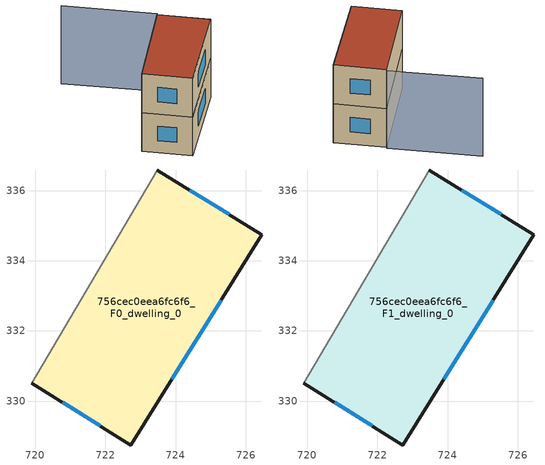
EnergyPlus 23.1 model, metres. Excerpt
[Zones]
756cec0eea6fc6f6_F0_dwelling_0
 floor ground (EU_floor_Construction): 726.45,334.75 722.73,328.75 719.9,330.51 723.47,336.58 z0
 wall outside (EU_wall_Construction): 719.9,330.51 722.73,328.75 726.45,334.75 723.47,336.58 z0:3
 wall adiabatic (EU_wall_Construction): 723.47,336.58 719.9,330.51 z0:3
 window (EU_Window_Construction): 720.78,329.96 721.85,329.3 / 725.52,335.32 724.4,336.01 / 723.89,330.62 725.29,332.88 z0.93:2.07
756cec0eea6fc6f6_F1_dwelling_0
 floor to 756cec0eea6fc6f6_F0_dwelling_0 (EU_floor_Construction): 726.45,334.75 722.73,328.75 719.9,330.51 723.47,336.58 z3
 wall outside (EU_wall_Construction): 719.9,330.51 722.73,328.75 726.45,334.75 723.47,336.58 z3:6
 wall adiabatic (EU_wall_Construction): 723.47,336.58 719.9,330.51 z3:6
 window (EU_Window_Construction): 720.78,329.96 721.85,329.3 / 725.52,335.32 724.4,336.01 / 723.89,330.62 725.29,332.88 z3.93:5.07
 roof outside (EU_roof_Construction): 722.73,328.75 726.45,334.75 723.47,336.58 719.9,330.51 z6
shading: 718.12,339.88 723.53,336.7 / 723.53,336.7 719.9,330.51 z0:6
[Building]
EU S2 Campaign: North Axis=0; Terrain=City; Solar Distribution=FullExterior
[Site:Location]
Montreal-Trudeau.Intl.AP: Latitude=45.4667; Longitude=-73.75; Time Zone=-5; Elevation=36
[SizingPeriod:WeatherFileDays]
AnnualSizingPeriod: Begin Month=1; Begin Day of Month=1; End Month=12; End Day of Month=31; Day of Week for Start Day=Monday; Use Weather File Daylight Saving Period=No; Use Weather File Rain and Snow Indicators=No
[MATERIAL]
EU_InternalMass_Material: Roughness=MediumRough; Thickness=0.1; Conductivity=1; Density=1800; Specific Heat=900; Thermal Absorptance=0.9; Solar Absorptance=0.7; Visible Absorptance=0.7
[MATERIAL:NOMASS] Roughness=MediumRough; Thermal Absorptance=0.9; Solar Absorptance=0.7; Visible Absorptance=0.7
Name | Thermal Resistance
EU_wall_NoMass; EU_floor_NoMass | 1.51479
EU_roof_NoMass | 2.84114
[WINDOWMATERIAL:SIMPLEGLAZINGSYSTEM]
EU_Window_SimpleGlazing: UFactor=3.53504; Solar Heat Gain Coefficient=0.8; Visible Transmittance=0.8
[CONSTRUCTION]
EU_wall_Construction: EU_wall_NoMass
EU_roof_Construction: EU_roof_NoMass
EU_floor_Construction: EU_floor_NoMass
EU_Window_Construction: EU_Window_SimpleGlazing
EU_InternalMass_Construction: EU_InternalMass_Material
[ZONE] Type=1; Multiplier=1; Ceiling Height=autocalculate; Floor Area=autocalculate; Part of Total Floor Area=Yes
Name | Volume
756cec0eea6fc6f6_F0_dwelling_0 | 72.3157
756cec0eea6fc6f6_F1_dwelling_0 | 72.3149
[INTERNALMASS] Construction=EU_InternalMass_Construction; Surface Area=24.105
Name | Zone or ZoneList
756cec0eea6fc6f6_F0_dwelling_0_EU_InternalMass | 756cec0eea6fc6f6_F0_dwelling_0
756cec0eea6fc6f6_F1_dwelling_0_EU_InternalMass | 756cec0eea6fc6f6_F1_dwelling_0
[OTHEREQUIPMENT] Fuel Type=Electricity; Design Level Calculation Method=Watts/Area; Power per Zone Floor Area=1; Fraction Latent=0; Fraction Radiant=0; Fraction Lost=0; Carbon Dioxide Generation Rate=0; EndUse Subcategory=EU_Step8_InternalGains
Name | Zone or ZoneList or Space or SpaceList | Schedule
EU_Step8_InternalGain_756cec0eea6fc6f6_F0_dwelling_0_f000 | 756cec0eea6fc6f6_F0_dwelling_0 | EU_Step8_GainSchedule_756cec0eea6fc6f6_F0_dwelling_0_f000
EU_Step8_InternalGain_756cec0eea6fc6f6_F1_dwelling_0_f000 | 756cec0eea6fc6f6_F1_dwelling_0 | EU_Step8_GainSchedule_756cec0eea6fc6f6_F1_dwelling_0_f000
[ZONEVENTILATION:DESIGNFLOWRATE] Schedule=EU_AlwaysOn; Design Flow Rate Calculation Method=AirChanges/Hour; Air Changes per Hour=0.775154; Ventilation Type=Natural; Fan Pressure Rise=0; Fan Total Efficiency=1; Constant Term Coefficient=1; Temperature Term Coefficient=0; Velocity Term Coefficient=0; Velocity Squared Term Coefficient=0; Minimum Indoor Temperature=-100; Maximum Indoor Temperature=100; Delta Temperature=-100; Minimum Outdoor Temperature=-100; Maximum Outdoor Temperature=100; Maximum Wind Speed=40
Name | Zone or ZoneList or Space or SpaceList
EU_ConstantAir_756cec0eea6fc6f6_F0_dwelling_0 | 756cec0eea6fc6f6_F0_dwelling_0
EU_ConstantAir_756cec0eea6fc6f6_F1_dwelling_0 | 756cec0eea6fc6f6_F1_dwelling_0
[HVACTEMPLATE:THERMOSTAT] Constant Heating Setpoint=20; Constant Cooling Setpoint=50
EU_HeatOnly_756cec0eea6fc6f6_F0_dwelling_0; EU_HeatOnly_756cec0eea6fc6f6_F1_dwelling_0
[HVACTEMPLATE:ZONE:IDEALLOADSAIRSYSTEM] System Availability Schedule=EU_AlwaysOn; Maximum Heating Supply Air Temperature=50; Minimum Cooling Supply Air Temperature=13; Maximum Heating Supply Air Humidity Ratio=0.0156; Minimum Cooling Supply Air Humidity Ratio=0.0077; Heating Limit=NoLimit; Cooling Limit=NoLimit; Heating Availability Schedule=EU_AlwaysOn; Cooling Availability Schedule=EU_CoolingOff; Dehumidification Control Type=ConstantSensibleHeatRatio; Cooling Sensible Heat Ratio=0.7; Dehumidification Setpoint=60; Humidification Control Type=None; Humidification Setpoint=30; Outdoor Air Method=None; Outdoor Air Flow Rate per Person=0.00944; Outdoor Air Flow Rate per Zone Floor Area=0; Outdoor Air Flow Rate per Zone=0; Demand Controlled Ventilation Type=None; Outdoor Air Economizer Type=NoEconomizer; Heat Recovery Type=None; Sensible Heat Recovery Effectiveness=0.7; Latent Heat Recovery Effectiveness=0.65
Name | Template Thermostat
756cec0eea6fc6f6_F0_dwelling_0 | EU_HeatOnly_756cec0eea6fc6f6_F0_dwelling_0
756cec0eea6fc6f6_F1_dwelling_0 | EU_HeatOnly_756cec0eea6fc6f6_F1_dwelling_0
[SIZING:ZONE] Zone Cooling Design Supply Air Temperature Input Method=SupplyAirTemperature; Zone Cooling Design Supply Air Temperature=13; Zone Heating Design Supply Air Temperature Input Method=SupplyAirTemperature; Zone Heating Design Supply Air Temperature=50; Zone Cooling Design Supply Air Humidity Ratio=0.008; Zone Heating Design Supply Air Humidity Ratio=0.008; Cooling Design Air Flow Method=DesignDay; Cooling Design Air Flow Rate=0; Cooling Minimum Air Flow per Zone Floor Area=0.000762; Cooling Minimum Air Flow=0; Cooling Minimum Air Flow Fraction=0.2; Heating Design Air Flow Method=DesignDay; Heating Design Air Flow Rate=0; Heating Maximum Air Flow per Zone Floor Area=0.002032; Heating Maximum Air Flow=0.141576; Heating Maximum Air Flow Fraction=0.3; Account for Dedicated Outdoor Air System=No; Dedicated Outdoor Air System Control Strategy=NeutralSupplyAir; Dedicated Outdoor Air Low Setpoint Temperature for Design=autosize; Dedicated Outdoor Air High Setpoint Temperature for Design=autosize; Zone Load Sizing Method=Sensible Load Only No Latent Load; Zone Latent Cooling Design Supply Air Humidity Ratio Input Method=HumidityRatioDifference; Zone Cooling Design Supply Air Humidity Ratio Difference=0.005; Zone Latent Heating Design Supply Air Humidity Ratio Input Method=HumidityRatioDifference; Zone Humidification Design Supply Air Humidity Ratio Difference=0.005
756cec0eea6fc6f6_F0_dwelling_0; 756cec0eea6fc6f6_F1_dwelling_0
[SCHEDULE:CONSTANT]
Name | Hourly Value
EU_AlwaysOn | 1
EU_CoolingOff | 0
[SCHEDULE:FILE] Column Number=1; Rows to Skip at Top=0; Number of Hours of Data=8760; Column Separator=Comma; Interpolate to Timestep=No; Minutes per Item=60; Adjust Schedule for Daylight Savings=Yes
Name | File
EU_Step8_GainSchedule_756cec0eea6fc6f6_F0_dwelling_0_f000 | ../../schedules/756cec0eea6fc6f6/756cec0eea6fc6f6_F0_dwelling_0_f000_gain.csv
EU_Step8_GainSchedule_756cec0eea6fc6f6_F1_dwelling_0_f000 | ../../schedules/756cec0eea6fc6f6/756cec0eea6fc6f6_F1_dwelling_0_f000_gain.csv
